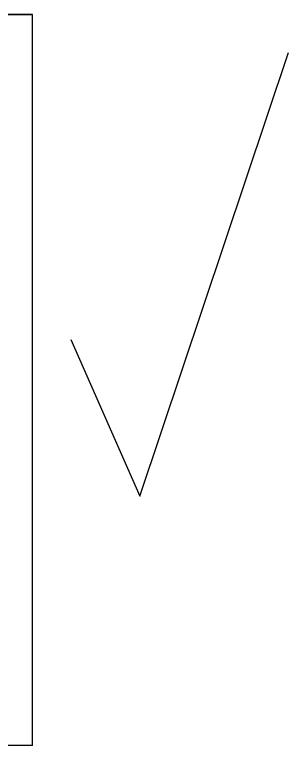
# Model space of a CAD drawing. Extents: x 45837 to 287007, y -98586 to 328021.
# Drawn here: x 95754 to 106866, y 265238 to 294938 of the extents above; entities that cross this region are included whole.
import ezdxf
from ezdxf.enums import TextEntityAlignment as Align

# ---------------------------------------------------------------- set-up
doc = ezdxf.new("R2010")
doc.units = 0
doc.header["$LTSCALE"] = 1000
doc.header["$MEASUREMENT"] = 0
doc.layers.add('WALL', color=9, linetype='Continuous')
doc.layers.add('图框', color=7, linetype='Continuous')
doc.styles.get("Standard").update_dxf_attribs({"font": 'gbenor.shx', "bigfont": 'gbcbig.shx'})

# ---------------------------------------------------------------- blocks, each defined once
blk = doc.blocks.new('334')
at = {"color": 1}
for p, q in [((33049.2, -58756), (39084.3, -40719.7)), ((30259.4, -52383.5), (33049.2, -58756))]:
    blk.add_line(p, q, dxfattribs=at)
at = {"layer": 'WALL', "color": 0}
for p, q in [((28702.1, -39186.1), (-13347.9, -39186.1)), ((28702.1, -39186.1), (-13297.9, -39186.1)), ((28702.1, -68886.1), (-13347.9, -68886.1))]:
    blk.add_line(p, q, dxfattribs=at)
at = {"layer": '图框', "linetype": 'Continuous'}
for points in [[(-13297.9, -39186.1), (28702.1, -39186.1)], [(28702.1, -39186.1), (-13297.9, -39186.1)], [(28702.1, -68886.1), (28702.1, -39186.1)], [(28702.1, -68886.1), (-13347.9, -68886.1)]]:
    blk.add_lwpolyline(points, dxfattribs=at)
at = {"layer": '图框', "width": 0.7}
for tag, p in [('变电所及发电机房平面图、立面图', (188340.2, -37686.1)), ('泵房平面图、立面图、1-1剖面图', (10864.5, -67386.1))]:
    blk.add_attdef(tag, text='', height=500, dxfattribs=at).set_placement(p, align=Align.MIDDLE_CENTER)

msp = doc.modelspace()

# ---------------------------------------------------------------- block references
msp.add_blockref('334', (67781.7, 334123.7))

doc.saveas('drawing.dxf')
